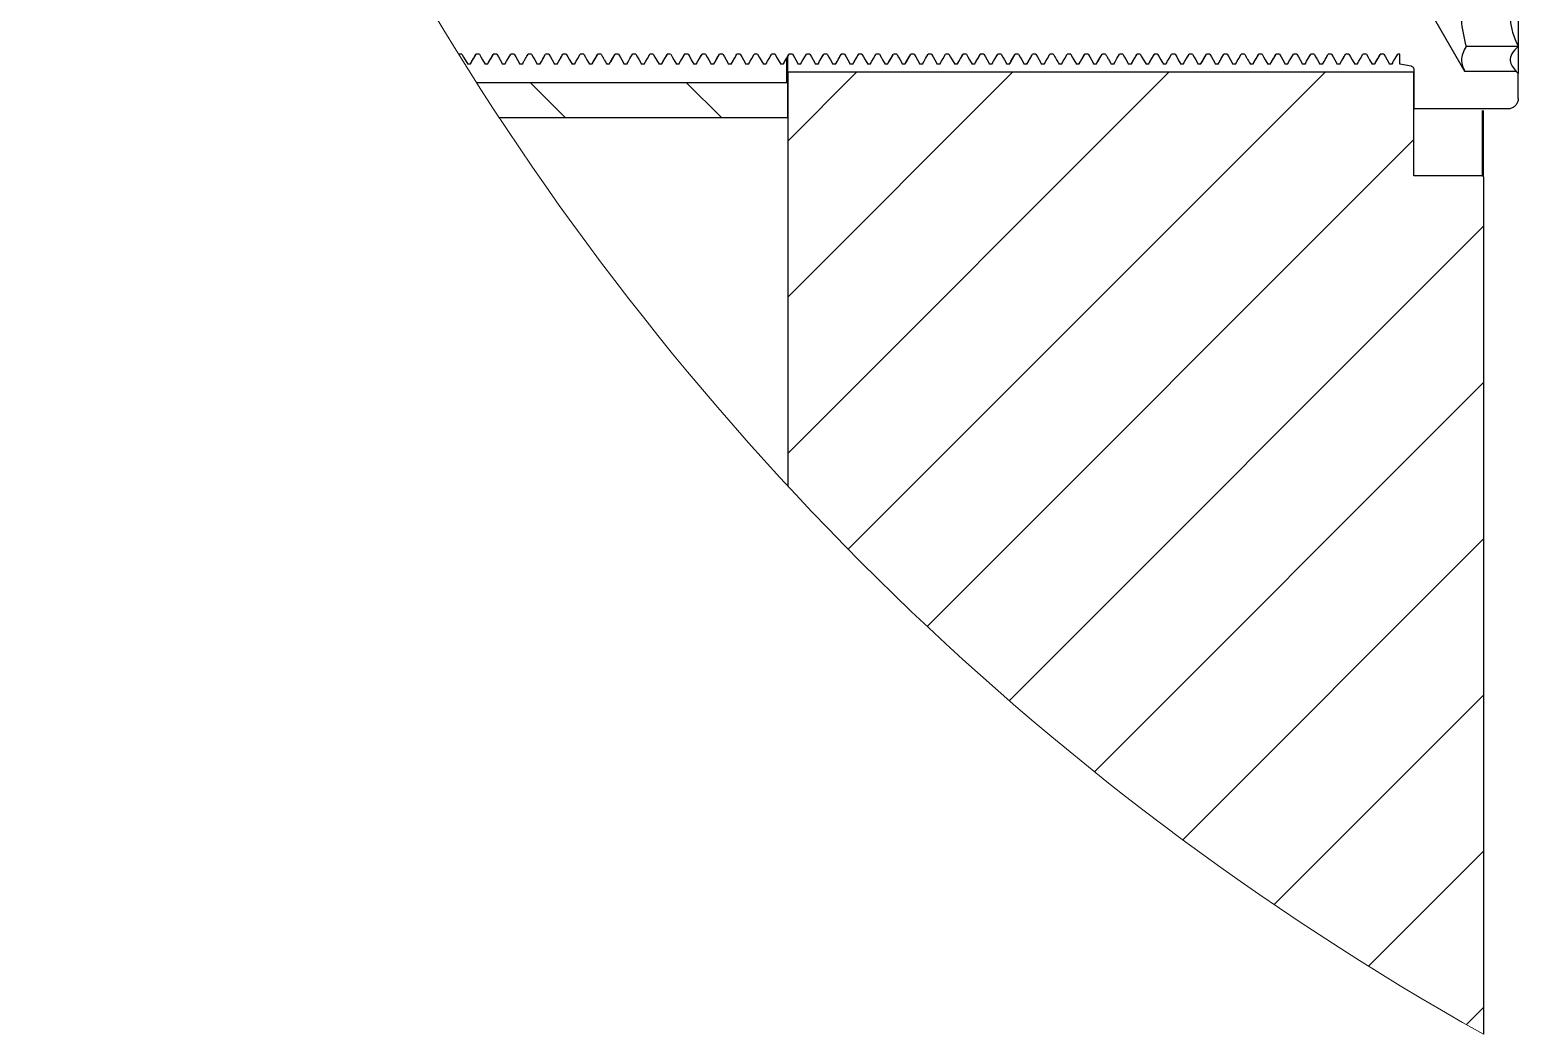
# Model space of a CAD drawing. Header units: millimetres. Extents: x -48 to 1187, y 2 to 839.
# Drawn here: x 801.02 to 843.81, y 658.17 to 687.03 of the extents above; entities that cross this region are included whole.
import ezdxf

# ---------------------------------------------------------------- set-up
doc = ezdxf.new("R2010")
doc.units = ezdxf.units.MM

# ---------------------------------------------------------------- blocks, each defined once
blk = doc.blocks.new('SW_HATCH_4')
at = {"color": 0, "linetype": 'Continuous', "lineweight": 18}
for p, q in [((-110.583, -106), (-109.583, -107)), ((-106.093, -106), (-105.093, -107)), ((-92.23, -105.7), (-103.185, -116.655)), ((-96.72, -105.7), (-103.185, -112.165)), ((-101.21, -105.7), (-103.185, -107.675)), ((-87.739, -105.7), (-101.445, -119.405)), ((-85.185, -107.635), (-99.173, -121.623)), ((-83.185, -110.125), (-96.813, -123.754)), ((-83.185, -114.616), (-94.366, -125.797)), ((-83.185, -119.106), (-91.83, -127.751)), ((-83.185, -123.596), (-89.204, -129.615)), ((-83.185, -128.086), (-86.486, -131.387)), ((-83.185, -132.576), (-83.674, -133.065))]:
    blk.add_line(p, q, dxfattribs=at)

msp = doc.modelspace()

# ---------------------------------------------------------------- linework, layer by layer
at = {"color": 7, "linetype": 'Continuous', "lineweight": 25}
for p, q in [((843.808716, 688.28523), (843.808716, 686.556337)), ((842.276746, 685.834644), (841.308715, 687.511323)), ((843.808716, 686.556337), (842.308713, 686.556337)), ((843.808716, 686.556337), (843.808716, 685.779272)), ((813.343851, 686.334399), (813.344275, 686.335144)), ((813.344216, 686.333803), (813.344298, 686.333937)), ((813.443025, 686.333565), (813.344365, 686.333565)), ((813.679336, 686.04782), (813.608004, 686.04782)), ((813.943004, 686.333565), (813.844321, 686.333565)), ((814.179307, 686.04782), (814.107982, 686.04782)), ((814.443027, 686.333565), (814.344158, 686.333565)), ((814.679308, 686.04782), (814.608006, 686.04782)), ((814.942991, 686.333565), (814.844286, 686.333565)), ((815.179279, 686.04782), (815.108141, 686.04782)), ((815.314075, 686.281351), (815.344861, 686.333565)), ((815.443179, 686.333565), (815.344458, 686.333565)), ((815.680271, 686.04782), (815.607889, 686.04782)), ((815.942993, 686.333565), (815.844191, 686.333565)), ((816.179281, 686.04782), (816.107971, 686.04782)), ((816.443091, 686.333565), (816.344259, 686.333565)), ((816.679371, 686.04782), (816.608069, 686.04782)), ((816.806083, 686.268939), (816.844424, 686.333893)), ((816.943576, 686.333565), (816.84435, 686.333565)), ((817.17932, 686.04782), (817.107981, 686.04782)), ((817.442996, 686.333565), (817.344298, 686.333565)), ((817.679291, 686.04782), (817.607975, 686.04782)), ((817.943035, 686.333565), (817.84427, 686.333565)), ((818.179315, 686.04782), (818.108013, 686.04782)), ((818.339659, 686.327455), (818.34369, 686.33428)), ((818.442991, 686.333565), (818.344293, 686.333565)), ((818.679279, 686.04782), (818.608126, 686.04782)), ((818.820989, 686.293064), (818.844868, 686.333565)), ((818.943044, 686.333565), (818.844436, 686.333565)), ((819.179473, 686.04782), (819.107881, 686.04782)), ((819.442993, 686.333565), (819.344176, 686.333565)), ((819.679281, 686.04782), (819.607971, 686.04782)), ((819.943098, 686.333565), (819.844259, 686.333565)), ((820.179379, 686.04782), (820.108076, 686.04782)), ((820.30355, 686.264379), (820.344387, 686.333565)), ((820.443546, 686.333565), (820.344357, 686.333565)), ((820.679298, 686.04782), (820.607966, 686.04782)), ((820.942996, 686.333565), (820.844276, 686.333565)), ((821.179291, 686.04782), (821.107974, 686.04782)), ((821.443042, 686.333565), (821.344269, 686.333565)), ((821.679322, 686.04782), (821.60802, 686.04782)), ((821.833102, 686.316116), (821.843794, 686.334221)), ((821.943117, 686.333565), (821.8443, 686.333565)), ((822.179278, 686.04782), (822.108095, 686.04782)), ((822.329191, 686.307011), (822.344853, 686.333565)), ((822.443118, 686.333565), (822.34442, 686.333565)), ((822.679443, 686.04782), (822.607873, 686.04782)), ((822.783714, 685.511319), (822.783714, 686.208887)), ((822.808718, 685.811324), (822.808718, 686.248509)), ((822.943, 686.333565), (822.844168, 686.333565)), ((823.17928, 686.04782), (823.107978, 686.04782)), ((823.443001, 686.333565), (823.344258, 686.333565)), ((823.679386, 686.04782), (823.608158, 686.04782)), ((823.802343, 686.262084), (823.84452, 686.333565)), ((823.943516, 686.333565), (823.844364, 686.333565)), ((824.179849, 686.04782), (824.107943, 686.04782)), ((824.442996, 686.333565), (824.344261, 686.333565)), ((824.679283, 686.04782), (824.607974, 686.04782)), ((824.943056, 686.333565), (824.844262, 686.333565)), ((825.179329, 686.04782), (825.108034, 686.04782)), ((825.326843, 686.305283), (825.343905, 686.334161)), ((825.443094, 686.333565), (825.344307, 686.333565)), ((825.679278, 686.04782), (825.60808, 686.04782)), ((825.943081, 686.333565), (825.84439, 686.333565)), ((826.179413, 686.04782), (826.107865, 686.04782)), ((826.443007, 686.333565), (826.34416, 686.333565)), ((826.679287, 686.04782), (826.607985, 686.04782)), ((826.942993, 686.333565), (826.844266, 686.333565)), ((827.179288, 686.04782), (827.10818, 686.04782)), ((827.302551, 686.262218), (827.344639, 686.333565)), ((827.443851, 686.333565), (827.344431, 686.333565)), ((827.679811, 686.04782), (827.607928, 686.04782)), ((827.942988, 686.333565), (827.844238, 686.333565)), ((828.179283, 686.04782), (828.107966, 686.04782)), ((828.443063, 686.333565), (828.344261, 686.333565)), ((828.679336, 686.04782), (828.608042, 686.04782)), ((828.821009, 686.29512), (828.844024, 686.334101)), ((828.943072, 686.333565), (828.844314, 686.333565)), ((829.179389, 686.04782), (829.108057, 686.04782)), ((829.44305, 686.333565), (829.344375, 686.333565)), ((829.679383, 686.04782), (829.607865, 686.04782)), ((829.943007, 686.333565), (829.84416, 686.333565)), ((830.179287, 686.04782), (830.107985, 686.04782)), ((830.442993, 686.333565), (830.344265, 686.333565)), ((830.679288, 686.04782), (830.60818, 686.04782)), ((830.804257, 686.26493), (830.844736, 686.333565)), ((830.943419, 686.333565), (830.84446, 686.333565)), ((831.179773, 686.04782), (831.107912, 686.04782)), ((831.442987, 686.333565), (831.344223, 686.333565)), ((831.679275, 686.04782), (831.607966, 686.04782)), ((831.94307, 686.333565), (831.844253, 686.333565)), ((832.179351, 686.04782), (832.108049, 686.04782)), ((832.315681, 686.285822), (832.344143, 686.334027)), ((832.443049, 686.333565), (832.344329, 686.333565)), ((832.679367, 686.04782), (832.608035, 686.04782)), ((832.943013, 686.333565), (832.844352, 686.333565)), ((833.179345, 686.04782), (833.107872, 686.04782)), ((833.443014, 686.333565), (833.344152, 686.333565)), ((833.679294, 686.04782), (833.607992, 686.04782)), ((833.942993, 686.333565), (833.844272, 686.333565)), ((834.17928, 686.04782), (834.108164, 686.04782)), ((834.307527, 686.270339), (834.34481, 686.333565)), ((834.44321, 686.333565), (834.344467, 686.333565)), ((834.679721, 686.04782), (834.607897, 686.04782)), ((834.942987, 686.333565), (834.844207, 686.333565)), ((835.179275, 686.04782), (835.107965, 686.04782)), ((835.443085, 686.333565), (835.344253, 686.333565)), ((835.679358, 686.04782), (835.608056, 686.04782)), ((835.81098, 686.277581), (835.844261, 686.333967)), ((835.943026, 686.333565), (835.844336, 686.333565)), ((836.179344, 686.04782), (836.108012, 686.04782)), ((836.443005, 686.333565), (836.34433, 686.333565)), ((836.679315, 686.04782), (836.607983, 686.04782)), ((836.943028, 686.333565), (836.844159, 686.333565)), ((837.179301, 686.04782), (837.107999, 686.04782)), ((837.442992, 686.333565), (837.344279, 686.333565)), ((837.67928, 686.04782), (837.608149, 686.04782)), ((837.812414, 686.27855), (837.844854, 686.333565)), ((837.943183, 686.333565), (837.844459, 686.333565)), ((838.179504, 686.04782), (838.107889, 686.04782)), ((838.44299, 686.333565), (838.344192, 686.333565)), ((838.679278, 686.04782), (838.607969, 686.04782)), ((838.943088, 686.333565), (838.844256, 686.333565)), ((839.179365, 686.04782), (839.108067, 686.04782)), ((839.307019, 686.270593), (839.344388, 686.333908)), ((839.443011, 686.333565), (839.344343, 686.333565)), ((839.679325, 686.04782), (839.607989, 686.04782)), ((839.943005, 686.333565), (839.844307, 686.333565)), ((840.179311, 686.04782), (840.107979, 686.04782)), ((840.401715, 686.333565), (840.344285, 686.333565)), ((840.401715, 686.04782), (840.401715, 686.333565)), ((840.726079, 685.99063), (840.401715, 686.04782)), ((822.783714, 685.511319), (813.862255, 685.511319)), ((822.808718, 685.486315), (822.783714, 685.511319)), ((822.808718, 685.811324), (822.808718, 673.927022)), ((840.808714, 685.811324), (822.808718, 685.811324)), ((840.808714, 685.892148), (840.808714, 684.761314)), ((840.808714, 682.835815), (840.808714, 685.811324)), ((843.75334, 685.834644), (842.276746, 685.834644)), ((843.808716, 685.779272), (843.75334, 685.834644)), ((843.808716, 685.061319), (843.808716, 685.779272)), ((822.808718, 684.511317), (822.808718, 685.486315)), ((843.508715, 684.761314), (840.808714, 684.761314)), ((842.783714, 682.835815), (842.783714, 684.715776)), ((842.808714, 682.810826), (842.808714, 684.714926)), ((814.510738, 684.511317), (822.808718, 684.511317)), ((842.783714, 682.835815), (840.808714, 682.835815)), ((842.808714, 682.810826), (842.783714, 682.835815)), ((842.808714, 682.810826), (842.808714, 658.169789))]:
    msp.add_line(p, q, dxfattribs=at)
at = {"color": 7, "linetype": 'Continuous', "lineweight": 25, "flags": 128}
for points in [[(813.443018, 686.331896), (813.490001, 686.250416), (813.536985, 686.168922), (813.607996, 686.045749)], [(813.679298, 686.046017), (813.726282, 686.127512), (813.773272, 686.208991), (813.844276, 686.33212)], [(813.943123, 686.333386), (813.990151, 686.251922), (814.037179, 686.170457), (814.108102, 686.047582)], [(814.179411, 686.047165), (814.226424, 686.128644), (814.273445, 686.210109), (814.344389, 686.333043)], [(814.44305, 686.335517), (814.490145, 686.254097), (814.537233, 686.172662), (814.608028, 686.050234)], [(814.679352, 686.050219), (814.72644, 686.131639), (814.773528, 686.213074), (814.844331, 686.335502)], [(814.942984, 686.333267), (814.990004, 686.251802), (815.037025, 686.170338), (815.107962, 686.047448)], [(815.443097, 686.331971), (815.490072, 686.250476), (815.537056, 686.168997), (815.608067, 686.045824)], [(815.679369, 686.0456), (815.726345, 686.127094), (815.773321, 686.208589), (815.844348, 686.331777)], [(815.943105, 686.33501), (815.990178, 686.253576), (816.037251, 686.172141), (816.108083, 686.049608)], [(816.1794, 686.04931), (816.226466, 686.130745), (816.273538, 686.212195), (816.344378, 686.334772)], [(816.442994, 686.334742), (816.49006, 686.253307), (816.537125, 686.171872), (816.607973, 686.049281)], [(816.679289, 686.049579), (816.726362, 686.131013), (816.773435, 686.212448), (816.844268, 686.334981)], [(816.943033, 686.331777), (816.990008, 686.250282), (817.036984, 686.168788), (817.108011, 686.045585)], [(817.179305, 686.045809), (817.226289, 686.127288), (817.273272, 686.208783), (817.344284, 686.331956)], [(817.679418, 686.047478), (817.726439, 686.128942), (817.773459, 686.210407), (817.844389, 686.333297)], [(817.943042, 686.335502), (817.99013, 686.254067), (818.037217, 686.172647), (818.10802, 686.050219)], [(818.179345, 686.050234), (818.226432, 686.131669), (818.27352, 686.213089), (818.344323, 686.335517)], [(818.442983, 686.333014), (818.489997, 686.251549), (818.537017, 686.170069), (818.607962, 686.047135)], [(818.679271, 686.047552), (818.726292, 686.129017), (818.77332, 686.210481), (818.844249, 686.333356)], [(818.943104, 686.332149), (818.990087, 686.250655), (819.037078, 686.169175), (819.108082, 686.046047)], [(819.179376, 686.045764), (819.22636, 686.127258), (819.273343, 686.208738), (819.344355, 686.331911)], [(819.443097, 686.335159), (819.490177, 686.253725), (819.537258, 686.17229), (819.608075, 686.049787)], [(819.679392, 686.049534), (819.726465, 686.130969), (819.773538, 686.212404), (819.844371, 686.334951)], [(819.942986, 686.334548), (819.990052, 686.253099), (820.03711, 686.171664), (820.107965, 686.049027)], [(820.179282, 686.049355), (820.226354, 686.130805), (820.27342, 686.21224), (820.34426, 686.334817)], [(820.44304, 686.331673), (820.490016, 686.250193), (820.536991, 686.168699), (820.608018, 686.045466)], [(820.679312, 686.04563), (820.726296, 686.127124), (820.773272, 686.208604), (820.844291, 686.331807)], [(820.94313, 686.333893), (820.990166, 686.252428), (821.037209, 686.170978), (821.108108, 686.048208)], [(821.179418, 686.047805), (821.226446, 686.129255), (821.273474, 686.21072), (821.344396, 686.33355)], [(821.443034, 686.335443), (821.490122, 686.254023), (821.53721, 686.172588), (821.608012, 686.05016)], [(821.679337, 686.050219), (821.726425, 686.131654), (821.773512, 686.213074), (821.844315, 686.335502)], [(821.942991, 686.332775), (821.989996, 686.251296), (822.037002, 686.169816), (822.107969, 686.046822)], [(822.179271, 686.047224), (822.226291, 686.128704), (822.273305, 686.210168), (822.344249, 686.333103)], [(822.443111, 686.332343), (822.490102, 686.250864), (822.5371, 686.169384), (822.608089, 686.0463)], [(822.679384, 686.045973), (822.726374, 686.127467), (822.773358, 686.208947), (822.844362, 686.33209)], [(822.943089, 686.335279), (822.99017, 686.253859), (823.037257, 686.172424), (823.108068, 686.049951)], [(823.179392, 686.049743), (823.226465, 686.131162), (823.273545, 686.212597), (823.34437, 686.335115)], [(823.442986, 686.334325), (823.490037, 686.252875), (823.537094, 686.171425), (823.607964, 686.048759)], [(823.679281, 686.049117), (823.726339, 686.130552), (823.773404, 686.212001), (823.844259, 686.334608)], [(823.943047, 686.331628), (823.990023, 686.250133), (824.036999, 686.168654), (824.108025, 686.045406)], [(824.179327, 686.045496), (824.226303, 686.12699), (824.273271, 686.208485), (824.344305, 686.331702)], [(824.443122, 686.334131), (824.490173, 686.252681), (824.537223, 686.171232), (824.6081, 686.048521)], [(824.679417, 686.048118), (824.726453, 686.129568), (824.773488, 686.211033), (824.844396, 686.333803)], [(824.943026, 686.335368), (824.990107, 686.253948), (825.037194, 686.172513), (825.108005, 686.050055)], [(825.179322, 686.050175), (825.226409, 686.13161), (825.273497, 686.213029), (825.3443, 686.335472)], [(825.442998, 686.332537), (825.489996, 686.251057), (825.536994, 686.169578), (825.607976, 686.046539)], [(825.679278, 686.046926), (825.726284, 686.128391), (825.773297, 686.20987), (825.844256, 686.33285)], [(825.943118, 686.332567), (825.990116, 686.251087), (826.037114, 686.169622), (826.108096, 686.046584)], [(826.179398, 686.046211), (826.226389, 686.127705), (826.27338, 686.209185), (826.344369, 686.332283)], [(826.443082, 686.335383), (826.490169, 686.253963), (826.53725, 686.172528), (826.60806, 686.05007)], [(826.679384, 686.049906), (826.726464, 686.131326), (826.773545, 686.212761), (826.844362, 686.335249)], [(826.942986, 686.334087), (826.990029, 686.252637), (827.037079, 686.171187), (827.107964, 686.048476)], [(827.179273, 686.048848), (827.226331, 686.130298), (827.273389, 686.211733), (827.344252, 686.334399)], [(827.443061, 686.331643), (827.490037, 686.250148), (827.537006, 686.168654), (827.608039, 686.045421)], [(827.679334, 686.045421), (827.72631, 686.126916), (827.773278, 686.20841), (827.844312, 686.331643)], [(827.943122, 686.334355), (827.99018, 686.25292), (828.03723, 686.17147), (828.1081, 686.048804)], [(828.179417, 686.048416), (828.22646, 686.129866), (828.273503, 686.211316), (828.344395, 686.334057)], [(828.443019, 686.335264), (828.490099, 686.253829), (828.537179, 686.172409), (828.607997, 686.049921)], [(828.679314, 686.050085), (828.726401, 686.13152), (828.773489, 686.212955), (828.844292, 686.335398)], [(828.943005, 686.332313), (828.989996, 686.250834), (829.036986, 686.169354), (829.107975, 686.046256)], [(829.179278, 686.046628), (829.226283, 686.128093), (829.273282, 686.209572), (829.344256, 686.332611)], [(829.443117, 686.332805), (829.490131, 686.25134), (829.537136, 686.169861), (829.608096, 686.046867)], [(829.679398, 686.046479), (829.726403, 686.127959), (829.773402, 686.209438), (829.844376, 686.332492)], [(829.943074, 686.335457), (829.990161, 686.254037), (830.037249, 686.172603), (830.108052, 686.05016)], [(830.179376, 686.050041), (830.226457, 686.131461), (830.273544, 686.212895), (830.344355, 686.335353)], [(830.679273, 686.048565), (830.726324, 686.130015), (830.773367, 686.211465), (830.844251, 686.334161)], [(830.943068, 686.331687), (830.990044, 686.250193), (831.03702, 686.168713), (831.108047, 686.045481)], [(831.179349, 686.045406), (831.226317, 686.126901), (831.273293, 686.208395), (831.344319, 686.331628)], [(831.443122, 686.334578), (831.490179, 686.253143), (831.537237, 686.171694), (831.6081, 686.049072)], [(831.679409, 686.048714), (831.726467, 686.130164), (831.773518, 686.211614), (831.844387, 686.334295)], [(832.179306, 686.049966), (832.226394, 686.131401), (832.273474, 686.212836), (832.344284, 686.335308)], [(832.443012, 686.33212), (832.489995, 686.250625), (832.536986, 686.169146), (832.60799, 686.046017)], [(832.679285, 686.046345), (832.726283, 686.127825), (832.773281, 686.209304), (832.844263, 686.332388)], [(832.943125, 686.333058), (832.990138, 686.251594), (833.037158, 686.170114), (833.108103, 686.04718)], [(833.179405, 686.046777), (833.226411, 686.128257), (833.273416, 686.209721), (833.344383, 686.33273)], [(833.443066, 686.335502), (833.490154, 686.254082), (833.537241, 686.172647), (833.608044, 686.050219)], [(833.679361, 686.050145), (833.726449, 686.131565), (833.773537, 686.213), (833.844339, 686.335443)], [(833.942985, 686.333595), (833.990013, 686.25213), (834.037041, 686.17068), (834.107956, 686.04785)], [(834.179273, 686.048267), (834.226308, 686.129717), (834.273351, 686.211167), (834.344251, 686.333923)], [(834.443083, 686.331792), (834.490059, 686.250297), (834.537035, 686.168803), (834.608061, 686.0456)], [(834.679356, 686.045451), (834.726332, 686.126945), (834.7733, 686.20844), (834.844334, 686.331673)], [(834.943114, 686.334772), (834.990179, 686.253337), (835.037244, 686.171902), (835.108092, 686.049325)], [(835.179409, 686.048983), (835.226467, 686.130432), (835.273525, 686.211882), (835.344387, 686.334519)], [(835.443003, 686.334981), (835.490076, 686.253546), (835.537149, 686.172111), (835.607981, 686.049579)], [(835.679298, 686.049817), (835.726378, 686.131252), (835.773459, 686.212687), (835.844276, 686.335174)], [(836.179292, 686.046092), (836.226283, 686.127571), (836.273273, 686.209051), (836.34427, 686.332179)], [(836.443124, 686.333312), (836.490152, 686.251847), (836.537173, 686.170382), (836.608102, 686.047492)], [(836.679412, 686.047075), (836.726425, 686.128555), (836.773438, 686.210019), (836.84439, 686.332969)], [(836.943058, 686.335517), (836.990146, 686.254097), (837.037234, 686.172662), (837.108036, 686.050234)], [(837.179353, 686.050204), (837.226441, 686.131639), (837.273529, 686.213059), (837.344332, 686.335487)], [(837.442985, 686.333341), (837.490005, 686.251877), (837.53703, 686.170412), (837.607959, 686.047537)], [(837.679269, 686.047954), (837.726304, 686.129404), (837.773336, 686.210869), (837.844247, 686.333669)], [(837.94309, 686.331926), (837.990073, 686.250431), (838.037053, 686.168952), (838.108068, 686.045779)], [(838.179367, 686.045555), (838.226342, 686.12705), (838.273318, 686.208544), (838.344345, 686.331747)], [(838.443106, 686.334966), (838.490179, 686.253516), (838.537251, 686.172081), (838.608084, 686.049549)], [(838.679405, 686.049251), (838.72647, 686.130686), (838.773535, 686.212121), (838.844383, 686.334712)], [(838.942995, 686.334802), (838.990064, 686.253367), (839.037133, 686.171932), (839.107973, 686.049355)], [(839.179294, 686.049638), (839.226367, 686.131073), (839.273443, 686.212508), (839.344269, 686.335025)], [(839.443026, 686.331807), (839.490006, 686.250312), (839.536982, 686.168818), (839.608004, 686.04563)], [(839.679303, 686.045868), (839.726286, 686.127348), (839.773269, 686.208842), (839.844281, 686.332)], [(839.943128, 686.333565), (839.990159, 686.2521), (840.037187, 686.170651), (840.108106, 686.04782)], [(840.179415, 686.047418), (840.226436, 686.128883), (840.273457, 686.210347), (840.344394, 686.333252)]]:
    msp.add_lwpolyline(points, dxfattribs=at)
at = {"color": 7, "linetype": 'Continuous', "lineweight": 18}
msp.add_arc((882.80873, 729.511326), 81.790074, 119.2786259, 240.7213741, dxfattribs=at)
at = {"color": 7, "linetype": 'Continuous', "lineweight": 25}
for points, knots in [([(842.308713, 688.28523), (842.237236, 687.964487), (842.108325, 687.386016), (842.246951, 686.812056), (842.308713, 686.556337)], [0, 0, 0, 0, 0.554466571, 1, 1, 1, 1]), ([(843.808716, 688.28523), (843.734936, 688.119549), (843.598933, 687.814143), (843.559583, 687.351897), (843.636801, 686.934419), (843.748315, 686.689173), (843.808716, 686.556337)], [0, 0, 0, 0, 0.300040541, 0.553079025, 0.757927971, 1, 1, 1, 1]), ([(842.308713, 686.556337), (842.239341, 686.421101), (842.116127, 686.180902), (842.227903, 685.93994), (842.276746, 685.834644)], [0, 0, 0, 0, 0.563021205, 1, 1, 1, 1]), ([(843.808716, 686.556337), (843.739857, 686.49145), (843.622607, 686.380966), (843.537063, 686.088408), (843.668439, 685.93426), (843.75334, 685.834644)], [0, 0, 0, 0, 0.334845026, 0.570151169, 1, 1, 1, 1]), ([(813.686913, 686.052052), (813.71468, 686.099997), (813.769038, 686.193854), (813.823459, 686.287672), (813.85008, 686.333565)], [0, 0, 0, 0, 0.510837493, 1, 1, 1, 1]), ([(814.186117, 686.053587), (814.21391, 686.101533), (814.268023, 686.194883), (814.322217, 686.288185), (814.348576, 686.333565)], [0, 0, 0, 0, 0.513620107, 1, 1, 1, 1]), ([(814.697547, 686.092941), (814.697096, 686.087715), (814.695668, 686.071144), (814.685956, 686.057299), (814.679308, 686.04782)], [0, 0, 0, 0, 0.315390227, 1, 1, 1, 1]), ([(815.179272, 686.047865), (815.194946, 686.075021), (815.226294, 686.129329), (815.281303, 686.224568), (815.320613, 686.292665), (815.34425, 686.33361)], [0, 0, 0, 0, 0.285086021, 0.570144222, 1, 1, 1, 1]), ([(815.197421, 686.092807), (815.196969, 686.087497), (815.195561, 686.07097), (815.185862, 686.05718), (815.179279, 686.04782)], [0, 0, 0, 0, 0.321258381, 1, 1, 1, 1]), ([(815.686187, 686.051814), (815.713971, 686.099799), (815.768362, 686.193738), (815.822829, 686.287633), (815.849474, 686.333565)], [0, 0, 0, 0, 0.510817172, 1, 1, 1, 1]), ([(816.186523, 686.055956), (816.214323, 686.103838), (816.268065, 686.196399), (816.321891, 686.28891), (816.347873, 686.333565)], [0, 0, 0, 0, 0.517302383, 1, 1, 1, 1]), ([(816.697625, 686.093254), (816.697167, 686.087837), (816.695754, 686.07115), (816.685975, 686.057225), (816.679371, 686.04782)], [0, 0, 0, 0, 0.324609779, 1, 1, 1, 1]), ([(817.186771, 686.051799), (817.21454, 686.099759), (817.268934, 686.193702), (817.323399, 686.287603), (817.350058, 686.333565)], [0, 0, 0, 0, 0.510530178, 1, 1, 1, 1]), ([(817.44313, 686.333639), (817.458805, 686.306484), (817.490153, 686.252175), (817.545161, 686.156936), (817.584472, 686.088839), (817.608109, 686.047895)], [0, 0, 0, 0, 0.285086021, 0.570144222, 1, 1, 1, 1]), ([(817.686146, 686.053945), (817.713942, 686.101881), (817.768002, 686.19511), (817.82214, 686.288294), (817.848442, 686.333565)], [0, 0, 0, 0, 0.514174025, 1, 1, 1, 1]), ([(818.197569, 686.093075), (818.197116, 686.087792), (818.195692, 686.071173), (818.185956, 686.05729), (818.179315, 686.04782)], [0, 0, 0, 0, 0.317869119, 1, 1, 1, 1]), ([(818.697406, 686.092717), (818.696956, 686.087439), (818.695549, 686.070942), (818.685864, 686.057179), (818.679279, 686.04782)], [0, 0, 0, 0, 0.320005707, 1, 1, 1, 1]), ([(819.186142, 686.052022), (819.213928, 686.100003), (819.26829, 686.193872), (819.322727, 686.287698), (819.349339, 686.333565)], [0, 0, 0, 0, 0.511142719, 1, 1, 1, 1]), ([(819.686605, 686.05621), (819.714405, 686.104081), (819.768109, 686.196556), (819.821893, 686.288984), (819.847835, 686.333565)], [0, 0, 0, 0, 0.517671802, 1, 1, 1, 1]), ([(820.197618, 686.093179), (820.19716, 686.087778), (820.19575, 686.071116), (820.185981, 686.057215), (820.179379, 686.04782)], [0, 0, 0, 0, 0.324187348, 1, 1, 1, 1]), ([(820.686644, 686.05162), (820.714413, 686.099591), (820.768829, 686.193596), (820.823326, 686.287554), (820.850013, 686.333565)], [0, 0, 0, 0, 0.510302542, 1, 1, 1, 1]), ([(821.186183, 686.054287), (821.213982, 686.102213), (821.267993, 686.195325), (821.322071, 686.288398), (821.348315, 686.333565)], [0, 0, 0, 0, 0.5147087494, 1, 1, 1, 1]), ([(821.697591, 686.093194), (821.697135, 686.08786), (821.695713, 686.071198), (821.685956, 686.057282), (821.679322, 686.04782)], [0, 0, 0, 0, 0.320132234, 1, 1, 1, 1]), ([(822.197398, 686.092628), (822.196948, 686.08738), (822.195534, 686.070916), (822.185865, 686.057179), (822.179278, 686.04782)], [0, 0, 0, 0, 0.3187629037, 1, 1, 1, 1]), ([(822.686111, 686.052261), (822.713901, 686.100236), (822.768228, 686.194023), (822.822621, 686.287772), (822.84919, 686.333565)], [0, 0, 0, 0, 0.511532789, 1, 1, 1, 1]), ([(823.197422, 686.092166), (823.196986, 686.087232), (823.195544, 686.070935), (823.185961, 686.057316), (823.17928, 686.04782)], [0, 0, 0, 0, 0.302802587, 1, 1, 1, 1]), ([(823.697617, 686.09312), (823.697158, 686.087734), (823.695741, 686.071094), (823.685984, 686.05721), (823.679386, 686.04782)], [0, 0, 0, 0, 0.323692272, 1, 1, 1, 1]), ([(824.186524, 686.051516), (824.214298, 686.099496), (824.268733, 686.193535), (824.323246, 686.287529), (824.349945, 686.333565)], [0, 0, 0, 0, 0.510222348, 1, 1, 1, 1]), ([(824.686235, 686.05463), (824.714033, 686.102552), (824.767982, 686.195553), (824.822013, 686.288508), (824.848203, 686.333565)], [0, 0, 0, 0, 0.515273084, 1, 1, 1, 1]), ([(825.197605, 686.093269), (825.197149, 686.087899), (825.195729, 686.07121), (825.185957, 686.057273), (825.179329, 686.04782)], [0, 0, 0, 0, 0.321766246, 1, 1, 1, 1]), ([(825.687287, 686.053095), (825.715062, 686.101021), (825.769254, 686.194532), (825.823518, 686.288001), (825.849971, 686.333565)], [0, 0, 0, 0, 0.512517413, 1, 1, 1, 1]), ([(826.186096, 686.052529), (826.213885, 686.1005), (826.268165, 686.1942), (826.32252, 686.287857), (826.349048, 686.333565)], [0, 0, 0, 0, 0.51195851, 1, 1, 1, 1]), ([(826.697452, 686.092375), (826.697015, 686.087363), (826.695587, 686.070991), (826.685965, 686.057312), (826.679287, 686.04782)], [0, 0, 0, 0, 0.306092798, 1, 1, 1, 1]), ([(827.197483, 686.09306), (827.197026, 686.087679), (827.195617, 686.071062), (827.185876, 686.057196), (827.179288, 686.04782)], [0, 0, 0, 0, 0.323826451, 1, 1, 1, 1]), ([(827.686427, 686.051486), (827.714201, 686.099472), (827.768635, 686.193522), (827.823153, 686.287524), (827.849856, 686.333565)], [0, 0, 0, 0, 0.510215697, 1, 1, 1, 1]), ([(828.186294, 686.054973), (828.214093, 686.102879), (828.267992, 686.195765), (828.321968, 686.288607), (828.348106, 686.333565)], [0, 0, 0, 0, 0.515752757, 1, 1, 1, 1]), ([(828.69762, 686.093328), (828.697162, 686.087922), (828.695746, 686.07121), (828.685958, 686.057259), (828.679336, 686.04782)], [0, 0, 0, 0, 0.323480472, 1, 1, 1, 1]), ([(829.187198, 686.052753), (829.21497, 686.100688), (829.269212, 686.194313), (829.323525, 686.287896), (829.35003, 686.333565)], [0, 0, 0, 0, 0.5119992022, 1, 1, 1, 1]), ([(829.686088, 686.052842), (829.71388, 686.100802), (829.768116, 686.194396), (829.822421, 686.287951), (829.848898, 686.333565)], [0, 0, 0, 0, 0.512429658, 1, 1, 1, 1]), ([(830.197481, 686.092568), (830.197041, 686.087485), (830.195616, 686.071044), (830.185959, 686.057309), (830.179287, 686.04782)], [0, 0, 0, 0, 0.309161149, 1, 1, 1, 1]), ([(830.442978, 686.333848), (830.45866, 686.306699), (830.490026, 686.252398), (830.545004, 686.157161), (830.584321, 686.089086), (830.607956, 686.048163)], [0, 0, 0, 0, 0.2851140975, 0.5702560162, 1, 1, 1, 1]), ([(830.69746, 686.092986), (830.697004, 686.087625), (830.695594, 686.071036), (830.68587, 686.057191), (830.679288, 686.04782)], [0, 0, 0, 0, 0.323136355, 1, 1, 1, 1]), ([(831.186337, 686.051531), (831.214116, 686.099516), (831.268553, 686.193549), (831.323064, 686.287539), (831.349758, 686.333565)], [0, 0, 0, 0, 0.510305, 1, 1, 1, 1]), ([(831.686353, 686.055301), (831.714155, 686.103197), (831.768007, 686.195972), (831.821931, 686.288706), (831.848016, 686.333565)], [0, 0, 0, 0, 0.516258545, 1, 1, 1, 1]), ([(831.943011, 686.33513), (831.958701, 686.307984), (831.990078, 686.253695), (832.045087, 686.158581), (832.084383, 686.090598), (832.107989, 686.049757)], [0, 0, 0, 0, 0.285354546, 0.570681269, 1, 1, 1, 1]), ([(832.197627, 686.093343), (832.197168, 686.087922), (832.195753, 686.071205), (832.185965, 686.05725), (832.179351, 686.04782)], [0, 0, 0, 0, 0.324313188, 1, 1, 1, 1]), ([(832.687085, 686.052425), (832.714856, 686.100365), (832.769151, 686.194097), (832.82351, 686.287792), (832.850067, 686.333565)], [0, 0, 0, 0, 0.5114627922, 1, 1, 1, 1]), ([(833.186095, 686.053155), (833.213887, 686.101111), (833.268067, 686.194604), (833.322328, 686.288051), (833.348757, 686.333565)], [0, 0, 0, 0, 0.512935947, 1, 1, 1, 1]), ([(833.697511, 686.092747), (833.697066, 686.087598), (833.695641, 686.071094), (833.685957, 686.057306), (833.679294, 686.04782)], [0, 0, 0, 0, 0.3120208231, 1, 1, 1, 1]), ([(834.197445, 686.092911), (834.19699, 686.087571), (834.195579, 686.071007), (834.185864, 686.057186), (834.17928, 686.04782)], [0, 0, 0, 0, 0.322397518, 1, 1, 1, 1]), ([(834.686262, 686.05162), (834.714045, 686.099605), (834.768469, 686.193607), (834.822963, 686.287568), (834.849639, 686.333565)], [0, 0, 0, 0, 0.510472705, 1, 1, 1, 1]), ([(835.186427, 686.055599), (835.214229, 686.10349), (835.268028, 686.196168), (835.321905, 686.2888), (835.347941, 686.333565)], [0, 0, 0, 0, 0.51675248, 1, 1, 1, 1]), ([(835.697627, 686.093328), (835.697169, 686.087902), (835.695758, 686.071189), (835.685969, 686.05724), (835.679358, 686.04782)], [0, 0, 0, 0, 0.3247076806, 1, 1, 1, 1]), ([(835.943019, 686.331941), (835.958681, 686.304782), (835.990007, 686.250461), (836.044984, 686.155069), (836.084322, 686.08685), (836.107997, 686.045794)], [0, 0, 0, 0, 0.2847566763, 0.5695411698, 1, 1, 1, 1]), ([(836.186958, 686.052127), (836.214726, 686.100072), (836.269069, 686.193903), (836.323475, 686.287697), (836.350081, 686.333565)], [0, 0, 0, 0, 0.510973925, 1, 1, 1, 1]), ([(836.68611, 686.053498), (836.713904, 686.101444), (836.768034, 686.194821), (836.822241, 686.288155), (836.848615, 686.333565)], [0, 0, 0, 0, 0.513461856, 1, 1, 1, 1]), ([(837.19754, 686.092896), (837.197091, 686.087685), (837.195664, 686.071128), (837.185954, 686.057298), (837.179301, 686.04782)], [0, 0, 0, 0, 0.3147383549, 1, 1, 1, 1]), ([(837.697426, 686.092837), (837.696975, 686.087517), (837.695572, 686.070978), (837.685865, 686.05718), (837.67928, 686.04782)], [0, 0, 0, 0, 0.321653718, 1, 1, 1, 1]), ([(838.186202, 686.051769), (838.213986, 686.099749), (838.26839, 686.1937), (838.32286, 686.287613), (838.349512, 686.333565)], [0, 0, 0, 0, 0.510693615, 1, 1, 1, 1]), ([(838.686502, 686.055882), (838.714303, 686.103763), (838.768059, 686.196347), (838.821892, 686.288885), (838.847885, 686.333565)], [0, 0, 0, 0, 0.517171498, 1, 1, 1, 1]), ([(839.197626, 686.093269), (839.197167, 686.087852), (839.195753, 686.071161), (839.185974, 686.05723), (839.179369, 686.04782)], [0, 0, 0, 0, 0.32451257, 1, 1, 1, 1]), ([(839.686813, 686.051859), (839.714581, 686.099819), (839.76896, 686.193744), (839.823417, 686.287623), (839.850066, 686.333565)], [0, 0, 0, 0, 0.510631663, 1, 1, 1, 1]), ([(840.195617, 686.084701), (840.194704, 686.070093), (840.193684, 686.05377), (840.180678, 686.048386), (840.179311, 686.04782)], [0, 0, 0, 0, 0.894926957, 1, 1, 1, 1]), ([(840.726079, 685.99063), (840.736896, 685.987611), (840.758591, 685.981555), (840.785083, 685.959483), (840.803097, 685.930593), (840.808488, 685.906589), (840.808688, 685.893772), (840.808714, 685.892148)], [0, 0, 0, 0, 0.240153156, 0.481718521, 0.723269728, 0.964931452, 1, 1, 1, 1]), ([(843.808716, 685.061319), (843.808306, 685.049786), (843.806702, 685.004675), (843.783447, 684.92754), (843.723931, 684.844063), (843.639885, 684.785337), (843.563468, 684.763108), (843.519303, 684.761661), (843.508715, 684.761314)], [0, 0, 0, 0, 0.0737259401, 0.2883718997, 0.5030176076, 0.7176530609, 0.9323109989, 1, 1, 1, 1])]:
    msp.add_open_spline(points, degree=3, knots=knots, dxfattribs=at)

# ---------------------------------------------------------------- block references
at = {"color": 7, "linetype": 'Continuous', "lineweight": 18}
msp.add_blockref('SW_HATCH_4', (925.993347, 791.511325), dxfattribs=at)

doc.saveas('drawing.dxf')
